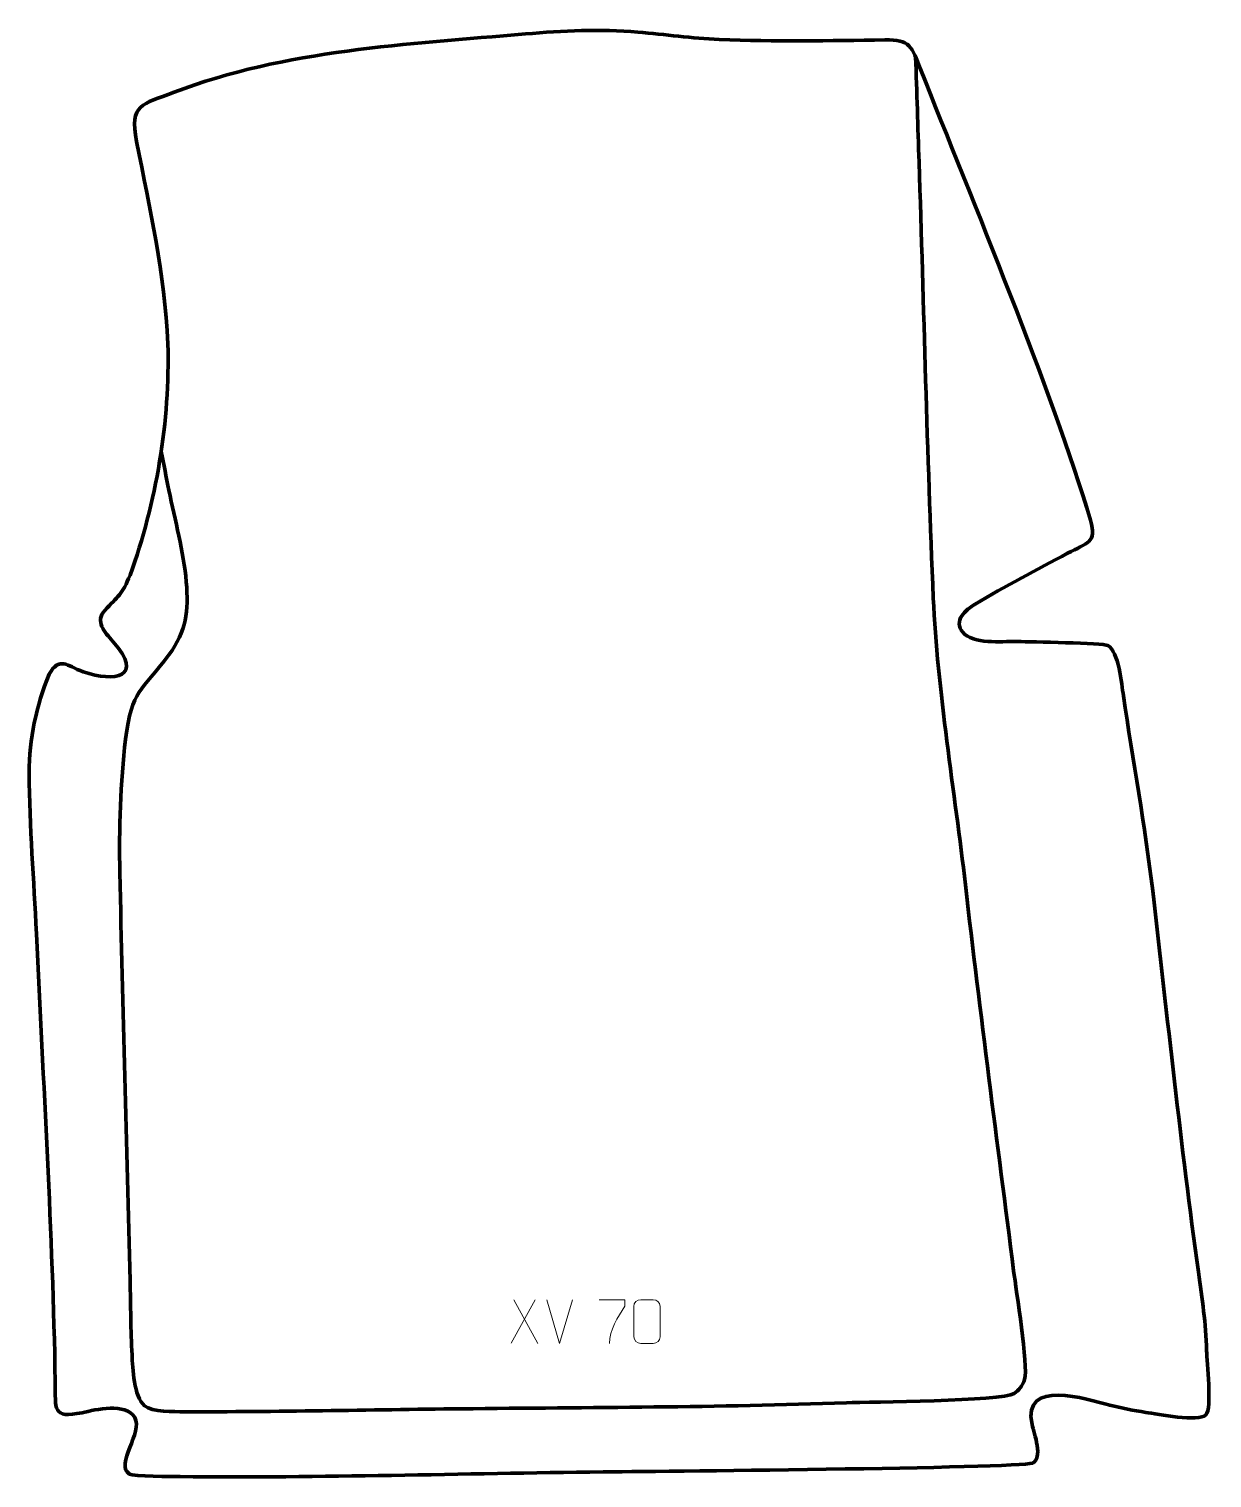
# Model space of a CAD drawing. Header units: millimetres. Extents: x -561 to 115, y -6 to 822.
import ezdxf

# ---------------------------------------------------------------- set-up
doc = ezdxf.new("R2010")
doc.units = ezdxf.units.MM
doc.header["$MEASUREMENT"] = 0
doc.layers.add('layer 1', color=7, linetype='Continuous', plot=False)
doc.layers.add('layer 2', color=7, linetype='Continuous')
doc.layers.add('layer 3', color=7, linetype='Continuous')

msp = doc.modelspace()

# ---------------------------------------------------------------- linework, layer by layer
at = {"layer": 'layer 1', "color": 250, "lineweight": 9}
for points in [[(-271.6879, 95.4213), (-271.6879, 95.4213), (-285.4285, 70.5255), (-285.4285, 70.5255)], [(-283.9739, 95.4213), (-283.9739, 95.4213), (-270.2333, 70.4678), (-270.2333, 70.4678)], [(-257.8309, 70.4677), (-257.8309, 70.4677), (-265.1527, 95.4213), (-265.1527, 95.4213)], [(-250.509, 95.4213), (-250.509, 95.4213), (-257.8308, 70.4677), (-257.8308, 70.4677)]]:
    msp.add_open_spline(points, degree=3, dxfattribs=at)
for points, knots in [([(-235.2389, 95.4238), (-235.2389, 95.4238), (-220.4228, 95.4238), (-220.4228, 95.4238), (-220.4228, 95.4238), (-220.4231, 94.1742), (-220.4231, 92.9246), (-220.4228, 91.6748), (-220.4228, 91.6748), (-224.4172, 85.6777), (-229.3324, 77.8441), (-229.3324, 70.4653)], [0, 0, 0, 0, 0.25, 0.25, 0.25, 0.25, 0.5, 0.5, 0.5, 0.5, 1, 1, 1, 1]), ([(-211.4116, 95.4438), (-209.0455, 95.4438), (-206.679, 95.4438), (-204.3125, 95.4438), (-204.3125, 95.4438), (-202.332, 95.4794), (-200.306, 93.9851), (-200.2789, 91.543), (-200.2789, 91.543), (-200.2793, 85.7856), (-200.2793, 80.0278), (-200.2789, 74.2696), (-200.2789, 74.2696), (-200.421, 71.942), (-202.1274, 70.4597), (-204.3125, 70.4489), (-204.3125, 70.4489), (-206.6849, 70.4493), (-209.0573, 70.4493), (-211.4293, 70.4489), (-211.4293, 70.4489), (-213.3878, 70.3433), (-215.3942, 72.2312), (-215.3828, 74.2522), (-215.3828, 74.2522), (-215.3824, 80.0328), (-215.3824, 85.8131), (-215.3828, 91.5929), (-215.3828, 91.5929), (-215.3785, 93.7349), (-213.6014, 95.4574), (-211.4116, 95.4438)], [0, 0, 0, 0, 0.11111111, 0.11111111, 0.11111111, 0.11111111, 0.22222222, 0.22222222, 0.22222222, 0.22222222, 0.33333333, 0.33333333, 0.33333333, 0.33333333, 0.44444444, 0.44444444, 0.44444444, 0.44444444, 0.55555556, 0.55555556, 0.55555556, 0.55555556, 0.66666667, 0.66666667, 0.66666667, 0.66666667, 0.77777778, 0.77777778, 0.77777778, 0.77777778, 1, 1, 1, 1])]:
    msp.add_open_spline(points, degree=3, knots=knots, dxfattribs=at)
at = {"layer": 'layer 2', "color": 142, "lineweight": 158}
msp.add_open_spline([(-54.2103, 805.5923), (-53.5556, 785.579), (-52.9008, 765.5656), (-52.2461, 745.5523), (-52.2461, 745.5523), (-49.5307, 662.5462), (-47.653, 579.3919), (-44.1013, 496.445), (-44.1013, 496.445), (-41.8905, 444.8173), (-31.7524, 384.6856), (-25.7548, 332.4944), (-25.7548, 332.4944), (-17.2959, 258.8884), (-7.5332, 185.406), (1.8457, 111.9101), (1.8457, 111.9101), (3.2784, 100.9468), (10.2979, 57.4709), (8.1369, 49.8801), (8.1369, 49.8801), (6.7941, 46.0518), (4.704, 43.5304), (2.131, 41.8763), (2.131, 41.8763), (-4.8929, 37.361), (-80.6786, 36.973), (-93.717, 36.5112), (-93.717, 36.5112), (-167.0458, 33.9134), (-240.6994, 33.8689), (-314.0841, 33.0947), (-314.0841, 33.0947), (-366.8099, 32.5384), (-419.8913, 31.2591), (-472.5761, 31.4254), (-472.5761, 31.4254), (-478.2307, 31.4433), (-490.7428, 31.1786), (-495.1015, 34.8132), (-495.1015, 34.8132), (-501.3556, 40.0284), (-501.8846, 56.1572), (-502.3085, 63.8915), (-502.3085, 63.8915), (-503.0567, 77.5447), (-503.0442, 92.4779), (-503.3916, 106.2824), (-503.3916, 106.2824), (-505.3461, 183.9563), (-507.5891, 261.7254), (-509.278, 339.3922), (-509.278, 339.3922), (-509.8156, 364.1124), (-508.9564, 391.1555), (-505.9884, 415.6885), (-505.9884, 415.6885), (-502.4836, 444.6597), (-497.0106, 442.4275), (-481.241, 463.9464), (-481.241, 463.9464), (-470.965, 477.9691), (-469.9634, 488.6301), (-471.2488, 505.6428), (-471.2488, 505.6428), (-472.8306, 523.0254), (-477.7404, 540.9002), (-481.2259, 558.0561), (-481.2259, 558.0561), (-482.6914, 565.4612), (-484.1508, 572.8676), (-485.6093, 580.2741)], degree=3, knots=[0, 0, 0, 0, 0.05263158, 0.05263158, 0.05263158, 0.05263158, 0.10526316, 0.10526316, 0.10526316, 0.10526316, 0.15789474, 0.15789474, 0.15789474, 0.15789474, 0.21052632, 0.21052632, 0.21052632, 0.21052632, 0.26315789, 0.26315789, 0.26315789, 0.26315789, 0.31578947, 0.31578947, 0.31578947, 0.31578947, 0.36842105, 0.36842105, 0.36842105, 0.36842105, 0.42105263, 0.42105263, 0.42105263, 0.42105263, 0.47368421, 0.47368421, 0.47368421, 0.47368421, 0.52631579, 0.52631579, 0.52631579, 0.52631579, 0.57894737, 0.57894737, 0.57894737, 0.57894737, 0.63157895, 0.63157895, 0.63157895, 0.63157895, 0.68421053, 0.68421053, 0.68421053, 0.68421053, 0.73684211, 0.73684211, 0.73684211, 0.73684211, 0.78947368, 0.78947368, 0.78947368, 0.78947368, 0.84210526, 0.84210526, 0.84210526, 0.84210526, 0.89473684, 0.89473684, 0.89473684, 0.89473684, 1, 1, 1, 1], dxfattribs=at)
at = {"layer": 'layer 3', "color": 242, "lineweight": 158}
msp.add_open_spline([(-166.4598, 815.6755), (-134.7947, 814.443), (-103.4697, 814.852), (-71.81, 815.4643), (-71.81, 815.4643), (-57.258, 815.7458), (-56.5215, 811.4707), (-51.4381, 798.6768), (-51.4381, 798.6768), (-22.0153, 724.6248), (23.5172, 615.387), (45.7829, 540.8773), (45.7829, 540.8773), (49.6549, 527.9202), (43.7965, 527.8691), (32.6275, 522.0073), (32.6275, 522.0073), (15.1102, 512.7285), (-3.0983, 503.0508), (-20.1649, 493.0248), (-20.1649, 493.0248), (-25.5302, 489.8729), (-32.9252, 483.4444), (-27.2846, 476.8562), (-27.2846, 476.8562), (-21.3909, 469.9725), (-5.1144, 471.6714), (3.165, 471.583), (3.165, 471.583), (3.165, 471.583), (4.4211, 471.5696), (4.4211, 471.5696), (4.4211, 471.5696), (11.0979, 471.4006), (53.0877, 470.7153), (55.6312, 469.3142), (55.6312, 469.3142), (62.0601, 465.7726), (63.5546, 447.4543), (64.5696, 440.6297), (64.5696, 440.6297), (70.0737, 403.8021), (76.9594, 366.0268), (81.3324, 329.1938), (81.3324, 329.1938), (89.8381, 256.3144), (97.3913, 184.0648), (107.4502, 111.307), (107.4502, 111.307), (109.6122, 95.6688), (111.782, 82.1666), (112.1527, 66.2677), (112.1527, 66.2677), (112.4831, 60.0657), (115.2811, 33.1999), (111.8221, 29.646), (111.8221, 29.646), (107.6355, 25.3446), (84.044, 30.0336), (77.3807, 31.0643), (77.3807, 31.0643), (70.3776, 32.1475), (63.6544, 33.4657), (56.7603, 35.1059), (56.7603, 35.1059), (43.851, 38.6488), (6.2987, 50.5968), (12.4017, 24.0742), (12.4017, 24.0742), (13.5777, 18.9635), (18.8746, 4.5539), (12.548, 2.0682), (12.548, 2.0682), (3.7566, -0.9185), (-211.1135, -2.7107), (-232.9764, -2.9539), (-232.9764, -2.9539), (-313.4421, -3.8687), (-394.3929, -6.4696), (-474.8222, -5.6444), (-474.8222, -5.6444), (-479.0066, -5.6112), (-501.8013, -5.533), (-503.8219, -4.2085), (-503.8219, -4.2085), (-512.4091, 1.4205), (-495.7036, 19.7283), (-500.7601, 28.1719), (-500.7601, 28.1719), (-505.8933, 36.7437), (-523.0653, 32.6909), (-530.7436, 30.8723), (-530.7436, 30.8723), (-548.1935, 27.384), (-545.9798, 32.6125), (-546.2124, 48.6729), (-546.2124, 48.6729), (-547.664, 133.8261), (-553.0474, 219.4925), (-556.9745, 304.6232), (-556.9745, 304.6232), (-558.3847, 335.1937), (-560.9831, 365.7472), (-561.1342, 396.3629), (-561.1342, 396.3629), (-561.2319, 416.06), (-556.9392, 434.6345), (-549.7294, 452.8947), (-549.7294, 452.8947), (-543.6858, 463.2502), (-539.8248, 457.8796), (-530.2575, 454.2581), (-530.2575, 454.2581), (-512.1187, 448.2128), (-494.9649, 450.9798), (-513.2865, 471.6383), (-513.2865, 471.6383), (-517.9957, 477.2794), (-523.7096, 482.9165), (-517.8497, 489.3354), (-517.8497, 489.3354), (-510.5663, 497.3137), (-507.7073, 498.6669), (-503.4355, 509.5287), (-503.4355, 509.5287), (-488.4876, 550.2987), (-480.4386, 598.2038), (-481.812, 641.6086), (-481.812, 641.6086), (-483.637, 682.7863), (-491.8695, 717.4575), (-499.7371, 757.403), (-499.7371, 757.403), (-503.7088, 779.0364), (-496.8349, 778.3163), (-478.2067, 785.4711), (-478.2067, 785.4711), (-415.143, 809.6929), (-344.4575, 812.9766), (-277.3327, 818.8047), (-277.3327, 818.8047), (-255.6913, 820.6836), (-234.7356, 821.6533), (-213.0361, 819.8315), (-213.0361, 819.8315), (-197.4407, 818.4643), (-182.1413, 816.3863), (-166.4598, 815.6755)], degree=3, knots=[0, 0, 0, 0, 0.02631579, 0.02631579, 0.02631579, 0.02631579, 0.05263158, 0.05263158, 0.05263158, 0.05263158, 0.07894737, 0.07894737, 0.07894737, 0.07894737, 0.10526316, 0.10526316, 0.10526316, 0.10526316, 0.13157895, 0.13157895, 0.13157895, 0.13157895, 0.15789474, 0.15789474, 0.15789474, 0.15789474, 0.18421053, 0.18421053, 0.18421053, 0.18421053, 0.21052632, 0.21052632, 0.21052632, 0.21052632, 0.23684211, 0.23684211, 0.23684211, 0.23684211, 0.26315789, 0.26315789, 0.26315789, 0.26315789, 0.28947368, 0.28947368, 0.28947368, 0.28947368, 0.31578947, 0.31578947, 0.31578947, 0.31578947, 0.34210526, 0.34210526, 0.34210526, 0.34210526, 0.36842105, 0.36842105, 0.36842105, 0.36842105, 0.39473684, 0.39473684, 0.39473684, 0.39473684, 0.42105263, 0.42105263, 0.42105263, 0.42105263, 0.44736842, 0.44736842, 0.44736842, 0.44736842, 0.47368421, 0.47368421, 0.47368421, 0.47368421, 0.5, 0.5, 0.5, 0.5, 0.52631579, 0.52631579, 0.52631579, 0.52631579, 0.55263158, 0.55263158, 0.55263158, 0.55263158, 0.57894737, 0.57894737, 0.57894737, 0.57894737, 0.60526316, 0.60526316, 0.60526316, 0.60526316, 0.63157895, 0.63157895, 0.63157895, 0.63157895, 0.65789474, 0.65789474, 0.65789474, 0.65789474, 0.68421053, 0.68421053, 0.68421053, 0.68421053, 0.71052632, 0.71052632, 0.71052632, 0.71052632, 0.73684211, 0.73684211, 0.73684211, 0.73684211, 0.76315789, 0.76315789, 0.76315789, 0.76315789, 0.78947368, 0.78947368, 0.78947368, 0.78947368, 0.81578947, 0.81578947, 0.81578947, 0.81578947, 0.84210526, 0.84210526, 0.84210526, 0.84210526, 0.86842105, 0.86842105, 0.86842105, 0.86842105, 0.89473684, 0.89473684, 0.89473684, 0.89473684, 0.92105263, 0.92105263, 0.92105263, 0.92105263, 0.94736842, 0.94736842, 0.94736842, 0.94736842, 1, 1, 1, 1], dxfattribs=at)

doc.saveas('drawing.dxf')
